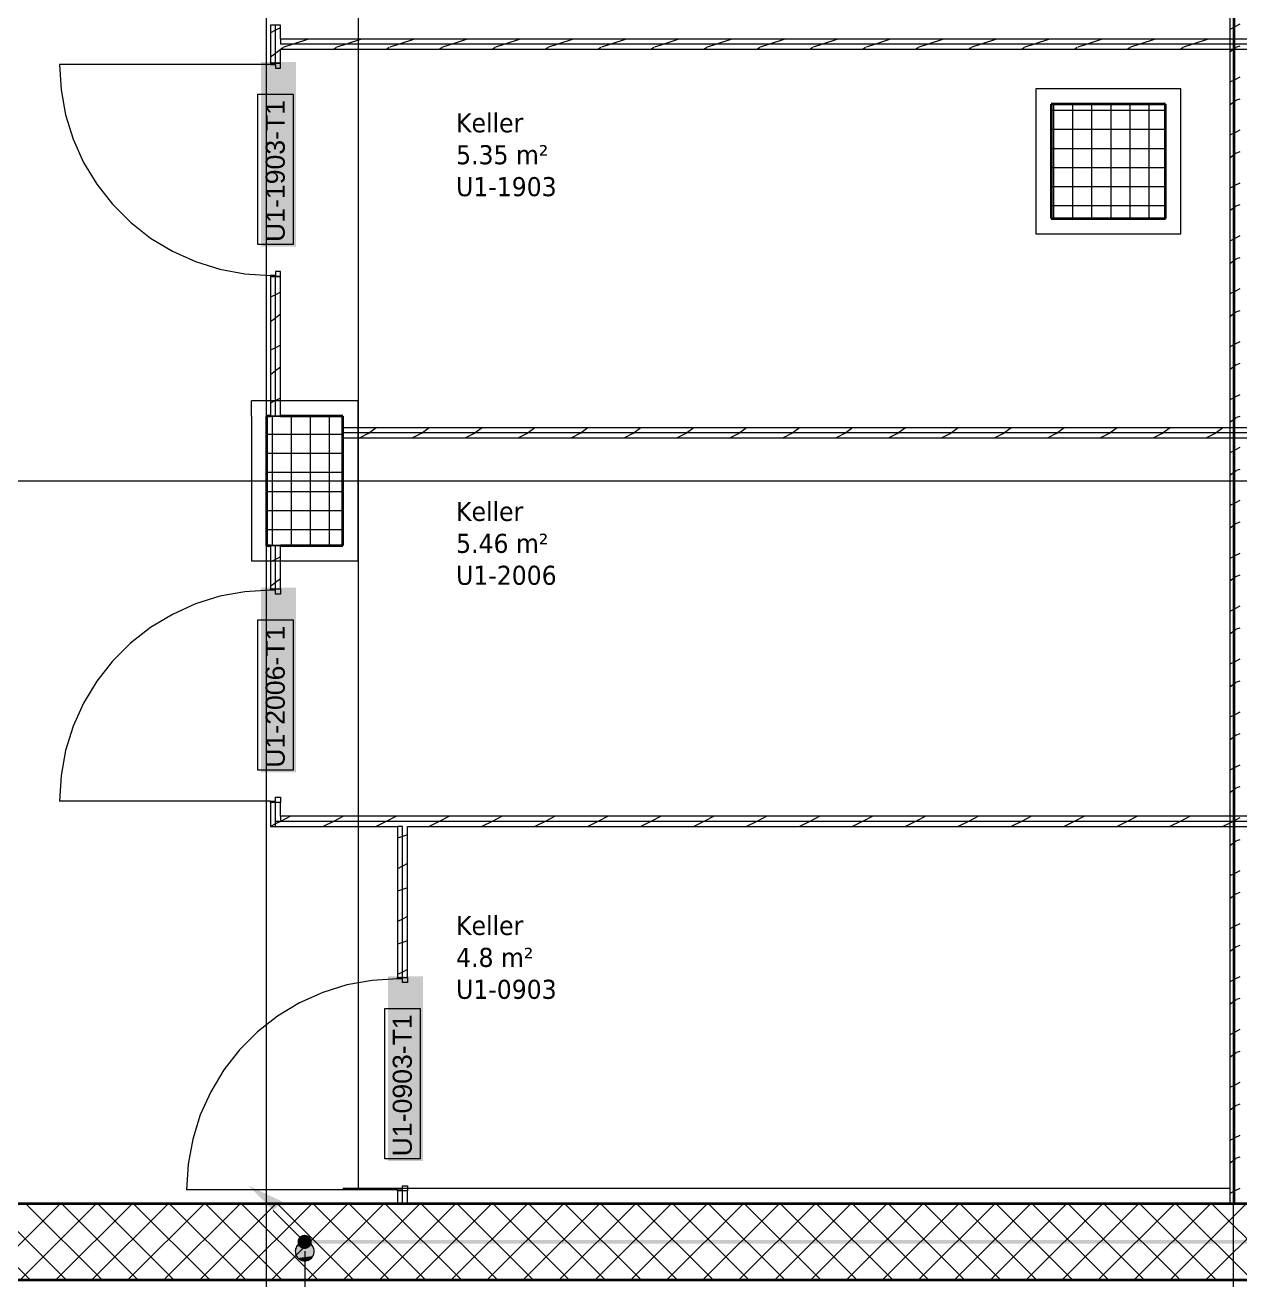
# Model space of a CAD drawing. Extents: x -1132 to 613, y -179 to 712.
# Drawn here: x -121.3 to -25.7, y 259.4 to 358.2 of the extents above; entities that cross this region are included whole.
import ezdxf
from ezdxf.lldxf.tags import DXFTag

# ---------------------------------------------------------------- set-up
doc = ezdxf.new("R2010")
doc.units = 0
doc.layers.get('0').update_dxf_attribs({"lineweight": 13})
for name, color, linetype, lineweight in [('A-AREA-____-IDEN', 7, 'Continuous', 5), ('A-DOOR-____-IDEN', 7, 'Continuous', 5), ('A-DOOR-FRAM-MCUT', 7, 'Continuous', 9), ('A-DOOR-OPNG-OTLN', 7, 'Continuous', 9), ('A-FLOR-____-OVHD', 7, 'Strichpunkt - Fein', 9), ('A-WALL-____-MCUT', 7, 'Continuous', 35), ('A-WALL-____-PATT', 7, 'Continuous', 35), ('A-WALL-FNSH-MCUT', 7, 'Continuous', 35), ('S-COLS-____-MCUT', 7, 'Continuous', 35), ('S-COLS-____-OTLN', 7, 'Continuous', 9), ('S-GRID-____-OTLN', 7, 'Continuous', 5)]:
    doc.layers.add(name, color=color, linetype=linetype, lineweight=lineweight)
for name, color, linetype, lineweight, true_color in [('A-DETL-____-OTLN', 5, 'Continuous', 9, 0x0000ff), ('EL01_VVV_Mass Blitzschutz', 3, 'Continuous', 13, 0x00ff00), ('EL01_WAN_Leitung_Potentialausgleich', 1, 'fein_strichliert', 13, 0xff0000), ('EL01_WAN_Potentialausgleich', 1, 'Continuous', 13, 0xff0000)]:
    doc.layers.add(name, color=color, linetype=linetype, lineweight=lineweight, true_color=true_color)
doc.styles.get("Standard").update_dxf_attribs({"font": 'arial.ttf'})
tags = doc.linetypes.add('_Rasterlinie_', pattern=[0.375, 0.2, -0.05, 0.075, -0.05]).pattern_tags.tags
tags[10:11] = [DXFTag(74, 4), DXFTag(75, 0), DXFTag(340, '0'), DXFTag(46, 1.0), DXFTag(50, 0.0), DXFTag(44, 0.0), DXFTag(45, 0.0)]
tags[8:9] = [DXFTag(74, 4), DXFTag(75, 0), DXFTag(340, '0'), DXFTag(46, 1.0), DXFTag(50, 0.0), DXFTag(44, 0.0), DXFTag(45, 0.0)]
tags[6:7] = [DXFTag(74, 4), DXFTag(75, 0), DXFTag(340, '0'), DXFTag(46, 1.0), DXFTag(50, 0.0), DXFTag(44, 0.0), DXFTag(45, 0.0)]
tags[4:5] = [DXFTag(74, 4), DXFTag(75, 0), DXFTag(340, '0'), DXFTag(46, 1.0), DXFTag(50, 0.0), DXFTag(44, 0.0), DXFTag(45, 0.0)]
tags = doc.linetypes.add('_Strichliert - Fein_', pattern=[0.15, 0.1, -0.05]).pattern_tags.tags
tags[6:7] = [DXFTag(74, 4), DXFTag(75, 0), DXFTag(340, '0'), DXFTag(46, 1.0), DXFTag(50, 0.0), DXFTag(44, 0.0), DXFTag(45, 0.0)]
tags[4:5] = [DXFTag(74, 4), DXFTag(75, 0), DXFTag(340, '0'), DXFTag(46, 1.0), DXFTag(50, 0.0), DXFTag(44, 0.0), DXFTag(45, 0.0)]
tags = doc.linetypes.add('fein_strichliert', pattern=[4, 1, -2, 1]).pattern_tags.tags
tags[8:9] = [DXFTag(74, 4), DXFTag(75, 0), DXFTag(340, '0'), DXFTag(46, 0.0), DXFTag(50, 0.0), DXFTag(44, 0.0), DXFTag(45, 0.0)]
tags[6:7] = [DXFTag(74, 4), DXFTag(75, 0), DXFTag(340, '0'), DXFTag(46, 0.0), DXFTag(50, 0.0), DXFTag(44, 0.0), DXFTag(45, 0.0)]
tags[4:5] = [DXFTag(74, 4), DXFTag(75, 0), DXFTag(340, '0'), DXFTag(46, 0.0), DXFTag(50, 0.0), DXFTag(44, 0.0), DXFTag(45, 0.0)]
tags = doc.linetypes.add('Strichpunkt - Fein', pattern=[0.2, 0.1, -0.05, 0, -0.05]).pattern_tags.tags
tags[10:11] = [DXFTag(74, 4), DXFTag(75, 0), DXFTag(340, '0'), DXFTag(46, 1.0), DXFTag(50, 0.0), DXFTag(44, 0.0), DXFTag(45, 0.0)]
tags[8:9] = [DXFTag(74, 4), DXFTag(75, 0), DXFTag(340, '0'), DXFTag(46, 1.0), DXFTag(50, 0.0), DXFTag(44, 0.0), DXFTag(45, 0.0)]
tags[6:7] = [DXFTag(74, 4), DXFTag(75, 0), DXFTag(340, '0'), DXFTag(46, 1.0), DXFTag(50, 0.0), DXFTag(44, 0.0), DXFTag(45, 0.0)]
tags[4:5] = [DXFTag(74, 4), DXFTag(75, 0), DXFTag(340, '0'), DXFTag(46, 1.0), DXFTag(50, 0.0), DXFTag(44, 0.0), DXFTag(45, 0.0)]

# ---------------------------------------------------------------- blocks, each defined once
blk = doc.blocks.new('Referenz-A0ULN8GXQT', base_point=(-1139.874, -119.939))
at = {"layer": 'A-DETL-____-OTLN', "color": 0, "linetype": '_Strichliert - Fein_', "ltscale": 0.13}
blk.add_line((-103.504, 327.398), (-103.504, 328.598), dxfattribs=at)
at = {"layer": 'A-DOOR-____-IDEN', "color": 0, "linetype": 'Continuous', "ltscale": 0.13}
for p, q in [((-102.995, 340.897), (-102.995, 352.737)), ((-102.995, 352.737), (-100.215, 352.737)), ((-100.215, 352.737), (-100.215, 340.897)), ((-100.215, 340.897), (-102.995, 340.897)), ((-102.995, 299.516), (-102.995, 311.356)), ((-102.995, 311.356), (-100.215, 311.356)), ((-100.215, 311.356), (-100.215, 299.516)), ((-100.215, 299.516), (-102.995, 299.516)), ((-92.995, 268.925), (-92.995, 280.765)), ((-92.995, 280.765), (-90.215, 280.765)), ((-90.215, 280.765), (-90.215, 268.925)), ((-90.215, 268.925), (-92.995, 268.925))]:
    blk.add_line(p, q, dxfattribs=at)
at = {"layer": 'A-DOOR-____-IDEN', "color": 7, "linetype": 'Continuous', "ltscale": 0.13, "true_color": 0xffffff}
for points in [[(-102.752, 340.722), (-99.993, 340.722), (-102.752, 355.262)], [(-99.993, 340.722), (-102.752, 355.262), (-99.993, 355.262)], [(-102.752, 299.341), (-99.993, 299.341), (-102.752, 313.88)], [(-99.993, 299.341), (-102.752, 313.88), (-99.993, 313.88)], [(-92.752, 268.75), (-89.993, 268.75), (-92.752, 283.289)], [(-89.993, 268.75), (-92.752, 283.289), (-89.993, 283.289)]]:
    blk.add_solid(points, dxfattribs=at)
at = {"layer": 'A-DOOR-FRAM-MCUT', "color": 0, "linetype": 'Continuous', "ltscale": 0.13}
for p, q in [((-102.004, 355.171), (-102.004, 355.071)), ((-101.204, 355.171), (-102.004, 355.171)), ((-102.004, 355.071), (-101.604, 355.071)), ((-101.604, 355.071), (-101.604, 354.771)), ((-101.604, 354.771), (-101.204, 354.771)), ((-101.204, 354.771), (-101.204, 355.171)), ((-102.004, 338.471), (-102.004, 338.371)), ((-101.604, 338.471), (-102.004, 338.471)), ((-102.004, 338.371), (-101.204, 338.371)), ((-101.204, 338.771), (-101.604, 338.771)), ((-101.604, 338.771), (-101.604, 338.471)), ((-101.204, 338.371), (-101.204, 338.771)), ((-102.004, 313.789), (-101.204, 313.789)), ((-102.004, 313.689), (-102.004, 313.789)), ((-101.604, 313.689), (-102.004, 313.689)), ((-101.604, 313.389), (-101.604, 313.689)), ((-101.204, 313.389), (-101.604, 313.389)), ((-101.204, 313.789), (-101.204, 313.389)), ((-101.604, 297.389), (-101.204, 297.389)), ((-101.604, 297.089), (-101.604, 297.389)), ((-101.204, 297.389), (-101.204, 296.989)), ((-102.004, 297.089), (-101.604, 297.089)), ((-102.004, 296.989), (-102.004, 297.089)), ((-101.204, 296.989), (-102.004, 296.989)), ((-92.004, 283.198), (-91.204, 283.198)), ((-92.004, 283.098), (-92.004, 283.198)), ((-91.604, 283.098), (-92.004, 283.098)), ((-91.604, 282.798), (-91.604, 283.098)), ((-91.204, 282.798), (-91.604, 282.798)), ((-91.204, 283.198), (-91.204, 282.798)), ((-91.604, 266.798), (-91.204, 266.798)), ((-91.604, 266.498), (-91.604, 266.798)), ((-91.204, 266.798), (-91.204, 266.398)), ((-92.004, 266.498), (-91.604, 266.498)), ((-92.004, 266.398), (-92.004, 266.498)), ((-91.204, 266.398), (-92.004, 266.398))]:
    blk.add_line(p, q, dxfattribs=at)
at = {"layer": 'A-DOOR-OPNG-OTLN', "color": 0, "linetype": 'Continuous', "ltscale": 0.13}
for p, q in [((-102.004, 355.071), (-118.604, 355.071)), ((-118.604, 355.071), (-118.483, 353.07)), ((-118.483, 353.07), (-118.122, 351.099)), ((-118.122, 351.099), (-117.525, 349.185)), ((-117.525, 349.185), (-116.702, 347.357)), ((-116.702, 347.357), (-115.665, 345.641)), ((-115.665, 345.641), (-114.429, 344.063)), ((-114.429, 344.063), (-113.012, 342.646)), ((-113.012, 342.646), (-111.434, 341.41)), ((-111.434, 341.41), (-109.718, 340.373)), ((-109.718, 340.373), (-107.89, 339.55)), ((-107.89, 339.55), (-105.977, 338.954)), ((-105.977, 338.954), (-104.005, 338.592)), ((-104.005, 338.592), (-102.004, 338.471)), ((-105.977, 313.207), (-107.89, 312.611)), ((-104.005, 313.568), (-105.977, 313.207)), ((-102.004, 313.689), (-104.005, 313.568)), ((-107.89, 312.611), (-109.718, 311.788)), ((-109.718, 311.788), (-111.434, 310.751)), ((-111.434, 310.751), (-113.012, 309.515)), ((-113.012, 309.515), (-114.429, 308.097)), ((-114.429, 308.097), (-115.665, 306.519)), ((-115.665, 306.519), (-116.702, 304.804)), ((-116.702, 304.804), (-117.525, 302.976)), ((-117.525, 302.976), (-118.122, 301.062)), ((-118.122, 301.062), (-118.483, 299.09)), ((-118.483, 299.09), (-118.604, 297.089)), ((-102.004, 297.089), (-118.604, 297.089)), ((-95.977, 282.616), (-97.89, 282.02)), ((-94.005, 282.977), (-95.977, 282.616)), ((-92.004, 283.098), (-94.005, 282.977)), ((-97.89, 282.02), (-99.718, 281.197)), ((-99.718, 281.197), (-101.434, 280.16)), ((-101.434, 280.16), (-103.012, 278.924)), ((-103.012, 278.924), (-104.429, 277.506)), ((-104.429, 277.506), (-105.665, 275.928)), ((-105.665, 275.928), (-106.702, 274.213)), ((-106.702, 274.213), (-107.525, 272.385)), ((-107.525, 272.385), (-108.122, 270.471)), ((-108.122, 270.471), (-108.483, 268.499)), ((-108.483, 268.499), (-108.604, 266.498)), ((-92.004, 266.498), (-108.604, 266.498))]:
    blk.add_line(p, q, dxfattribs=at)
at = {"layer": 'A-FLOR-____-OVHD', "color": 0, "linetype": 'Strichpunkt - Fein', "ltscale": 0.13}
for p, q in [((-95.104, 410.997), (-95.104, 266.598)), ((-30.354, 353.148), (-41.754, 353.148)), ((-41.754, 353.148), (-41.754, 341.748)), ((-30.354, 341.748), (-30.354, 353.148)), ((-41.754, 341.748), (-30.354, 341.748)), ((-95.104, 328.598), (-103.504, 328.598)), ((-95.104, 315.998), (-95.104, 328.598)), ((-103.504, 327.398), (-103.504, 315.998)), ((-103.504, 315.998), (-95.104, 315.998)), ((-26.504, 266.598), (-96.304, 266.598))]:
    blk.add_line(p, q, dxfattribs=at)
at = {"layer": 'A-WALL-____-MCUT', "color": 0, "linetype": 'Continuous', "lineweight": 9, "ltscale": 0.13}
for p, q in [((-26.104, 265.398), (-26.104, 410.997)), ((-101.604, 355.171), (-101.604, 358.171)), ((-101.204, 357.071), (-101.204, 356.671)), ((53.196, 356.671), (-101.204, 356.671)), ((-101.604, 327.398), (-101.604, 338.371)), ((-102.004, 327.398), (-101.204, 327.398)), ((53.196, 326.08), (-96.304, 326.08)), ((-101.204, 317.198), (-102.004, 317.198)), ((-101.604, 313.789), (-101.604, 317.198)), ((-101.604, 295.089), (-101.604, 296.989)), ((53.196, 295.489), (-101.604, 295.489)), ((-101.204, 295.889), (-101.204, 295.489)), ((-91.604, 295.089), (-92.004, 295.089)), ((-91.604, 283.198), (-91.604, 295.089)), ((-91.604, 265.398), (-91.604, 266.398))]:
    blk.add_line(p, q, dxfattribs=at)
at = {"layer": 'A-WALL-____-MCUT', "color": 0, "linetype": 'Continuous', "ltscale": 0.35}
for p, q in [((-91.204, 265.398), (-126.004, 265.398)), ((123.396, 265.398), (-91.204, 265.398)), ((-132.004, 259.398), (135.396, 259.398))]:
    blk.add_line(p, q, dxfattribs=at)
at = {"layer": 'A-WALL-____-PATT', "color": 0, "linetype": 'Continuous', "lineweight": 9, "ltscale": 0.13}
for p, q in [((-101.604, 357.767), (-102.004, 357.567)), ((-101.204, 357.967), (-101.604, 357.767)), ((-26.104, 358.033), (-26.504, 357.833)), ((-25.704, 358.233), (-26.104, 358.033)), ((-100.202, 356.671), (-100.945, 356.424)), ((-99.002, 357.071), (-100.202, 356.671)), ((-96.037, 356.671), (-96.78, 356.424)), ((-94.837, 357.071), (-96.037, 356.671)), ((-91.873, 356.671), (-92.615, 356.424)), ((-90.673, 357.071), (-91.873, 356.671)), ((-87.708, 356.671), (-88.45, 356.424)), ((-86.508, 357.071), (-87.708, 356.671)), ((-83.543, 356.671), (-84.284, 356.424)), ((-82.343, 357.071), (-83.543, 356.671)), ((-79.379, 356.671), (-80.119, 356.424)), ((-78.179, 357.071), (-79.379, 356.671)), ((-75.214, 356.671), (-75.954, 356.424)), ((-74.014, 357.071), (-75.214, 356.671)), ((-71.049, 356.671), (-71.789, 356.425)), ((-69.849, 357.071), (-71.049, 356.671)), ((-66.884, 356.671), (-67.624, 356.425)), ((-65.684, 357.071), (-66.884, 356.671)), ((-62.72, 356.671), (-63.459, 356.425)), ((-61.52, 357.071), (-62.72, 356.671)), ((-58.555, 356.671), (-59.294, 356.425)), ((-57.355, 357.071), (-58.555, 356.671)), ((-54.39, 356.671), (-55.129, 356.425)), ((-53.19, 357.071), (-54.39, 356.671)), ((-50.226, 356.671), (-50.964, 356.425)), ((-49.026, 357.071), (-50.226, 356.671)), ((-46.061, 356.671), (-46.799, 356.425)), ((-44.861, 357.071), (-46.061, 356.671)), ((-41.896, 356.671), (-42.633, 356.425)), ((-40.696, 357.071), (-41.896, 356.671)), ((-37.732, 356.671), (-38.468, 356.426)), ((-36.532, 357.071), (-37.732, 356.671)), ((-33.567, 356.671), (-34.303, 356.426)), ((-32.367, 357.071), (-33.567, 356.671)), ((-29.402, 356.671), (-30.138, 356.426)), ((-28.202, 357.071), (-29.402, 356.671)), ((-101.604, 355.939), (-102.004, 355.639)), ((-101.204, 356.239), (-101.604, 355.939)), ((-100.981, 356.406), (-101.161, 356.271)), ((-96.816, 356.406), (-96.996, 356.271)), ((-92.65, 356.407), (-92.831, 356.271)), ((-88.485, 356.407), (-88.666, 356.271)), ((-84.32, 356.407), (-84.501, 356.271)), ((-80.154, 356.407), (-80.336, 356.271)), ((-75.989, 356.408), (-76.171, 356.271)), ((-71.824, 356.408), (-72.006, 356.271)), ((-67.658, 356.408), (-67.841, 356.271)), ((-63.493, 356.408), (-63.676, 356.271)), ((-59.328, 356.409), (-59.511, 356.271)), ((-55.162, 356.409), (-55.346, 356.271)), ((-50.997, 356.409), (-51.181, 356.271)), ((-46.832, 356.409), (-47.016, 356.271)), ((-42.667, 356.41), (-42.851, 356.271)), ((-38.501, 356.41), (-38.686, 356.271)), ((-34.336, 356.41), (-34.521, 356.271)), ((-30.171, 356.41), (-30.356, 356.271)), ((-26.104, 356.337), (-26.504, 356.037)), ((-26.005, 356.411), (-26.104, 356.337)), ((-25.704, 356.516), (-25.973, 356.426)), ((-26.104, 353.868), (-26.504, 353.668)), ((-25.704, 354.068), (-26.104, 353.868)), ((-26.104, 352.172), (-26.504, 351.872)), ((-26.005, 352.246), (-26.104, 352.172)), ((-25.704, 352.351), (-25.973, 352.261)), ((-26.104, 349.703), (-26.504, 349.503)), ((-25.704, 349.903), (-26.104, 349.703)), ((-26.104, 348.007), (-26.504, 347.707)), ((-26.004, 348.081), (-26.104, 348.007)), ((-25.704, 348.186), (-25.973, 348.097)), ((-25.704, 345.738), (-26.104, 345.538)), ((-26.104, 345.538), (-26.504, 345.338)), ((-26.104, 343.842), (-26.504, 343.542)), ((-26.004, 343.917), (-26.104, 343.842)), ((-25.704, 344.022), (-25.972, 343.932)), ((-26.104, 341.373), (-26.504, 341.173)), ((-25.704, 341.573), (-26.104, 341.373)), ((-25.704, 339.857), (-25.972, 339.767)), ((-26.104, 339.677), (-26.504, 339.377)), ((-26.003, 339.752), (-26.104, 339.677)), ((-101.604, 336.943), (-102.004, 336.743)), ((-101.204, 337.143), (-101.604, 336.943)), ((-26.104, 337.208), (-26.504, 337.008)), ((-25.704, 337.408), (-26.104, 337.208)), ((-101.604, 335.114), (-102.004, 334.814)), ((-101.204, 335.414), (-101.604, 335.114)), ((-26.104, 335.512), (-26.504, 335.212)), ((-26.003, 335.587), (-26.104, 335.512)), ((-25.704, 335.692), (-25.972, 335.603)), ((-101.204, 332.978), (-101.604, 332.778)), ((-26.104, 333.044), (-26.504, 332.844)), ((-25.704, 333.244), (-26.104, 333.044)), ((-101.604, 332.778), (-102.004, 332.578)), ((-101.604, 330.949), (-102.004, 330.649)), ((-101.204, 331.249), (-101.604, 330.949)), ((-26.104, 331.347), (-26.504, 331.047)), ((-26.002, 331.423), (-26.104, 331.347)), ((-25.704, 331.527), (-25.972, 331.438)), ((-25.704, 329.079), (-26.104, 328.879)), ((-101.604, 328.613), (-102.004, 328.413)), ((-101.204, 328.813), (-101.604, 328.613)), ((-26.104, 328.879), (-26.504, 328.679)), ((-26.104, 327.182), (-26.504, 326.882)), ((-26.002, 327.258), (-26.104, 327.182)), ((-25.704, 327.363), (-25.972, 327.273)), ((-94.248, 326.043), (-94.974, 325.68)), ((-94.212, 326.08), (-94.313, 326.005)), ((-93.679, 326.48), (-94.212, 326.08)), ((-90.083, 326.043), (-90.809, 325.68)), ((-90.047, 326.08), (-90.148, 326.005)), ((-89.514, 326.48), (-90.047, 326.08)), ((-85.918, 326.043), (-86.644, 325.68)), ((-85.882, 326.08), (-85.982, 326.005)), ((-85.349, 326.48), (-85.882, 326.08)), ((-81.753, 326.043), (-82.48, 325.68)), ((-81.717, 326.08), (-81.817, 326.006)), ((-81.184, 326.48), (-81.717, 326.08)), ((-77.588, 326.043), (-78.315, 325.68)), ((-77.552, 326.08), (-77.652, 326.006)), ((-77.019, 326.48), (-77.552, 326.08)), ((-73.424, 326.043), (-74.15, 325.68)), ((-73.387, 326.08), (-73.486, 326.006)), ((-72.854, 326.48), (-73.387, 326.08)), ((-69.259, 326.043), (-69.985, 325.68)), ((-69.222, 326.08), (-69.321, 326.006)), ((-68.689, 326.48), (-69.222, 326.08)), ((-65.094, 326.043), (-65.82, 325.68)), ((-65.057, 326.08), (-65.156, 326.007)), ((-64.524, 326.48), (-65.057, 326.08)), ((-60.929, 326.043), (-61.655, 325.68)), ((-60.892, 326.08), (-60.99, 326.007)), ((-60.359, 326.48), (-60.892, 326.08)), ((-56.764, 326.043), (-57.49, 325.68)), ((-56.727, 326.08), (-56.825, 326.007)), ((-56.194, 326.48), (-56.727, 326.08)), ((-52.599, 326.043), (-53.325, 325.68)), ((-52.562, 326.08), (-52.66, 326.007)), ((-52.029, 326.48), (-52.562, 326.08)), ((-48.434, 326.043), (-49.16, 325.68)), ((-48.397, 326.08), (-48.494, 326.008)), ((-47.864, 326.48), (-48.397, 326.08)), ((-44.269, 326.043), (-44.995, 325.68)), ((-44.232, 326.08), (-44.329, 326.008)), ((-43.699, 326.48), (-44.232, 326.08)), ((-40.104, 326.043), (-40.83, 325.68)), ((-40.067, 326.08), (-40.164, 326.008)), ((-39.534, 326.48), (-40.067, 326.08)), ((-35.939, 326.043), (-36.666, 325.68)), ((-35.902, 326.08), (-35.998, 326.008)), ((-35.369, 326.48), (-35.902, 326.08)), ((-31.775, 326.043), (-32.501, 325.68)), ((-31.737, 326.08), (-31.833, 326.008)), ((-31.204, 326.48), (-31.737, 326.08)), ((-27.61, 326.043), (-28.336, 325.68)), ((-27.572, 326.08), (-27.668, 326.009)), ((-27.039, 326.48), (-27.572, 326.08)), ((-26.104, 324.714), (-26.504, 324.514)), ((-25.704, 324.914), (-26.104, 324.714)), ((-26.104, 323.017), (-26.504, 322.717)), ((-26.001, 323.094), (-26.104, 323.017)), ((-25.704, 323.198), (-25.972, 323.109)), ((-26.104, 320.549), (-26.504, 320.349)), ((-25.704, 320.749), (-26.104, 320.549)), ((-26.104, 318.852), (-26.504, 318.552)), ((-26.001, 318.929), (-26.104, 318.852)), ((-25.704, 319.033), (-25.971, 318.944)), ((-101.604, 316.118), (-102.004, 315.918)), ((-101.204, 316.318), (-101.604, 316.118)), ((-26.104, 316.384), (-26.504, 316.184)), ((-25.704, 316.584), (-26.104, 316.384)), ((-101.604, 314.289), (-102.004, 313.989)), ((-101.204, 314.589), (-101.604, 314.289)), ((-26.104, 314.687), (-26.504, 314.387)), ((-26, 314.764), (-26.104, 314.687)), ((-25.704, 314.868), (-25.971, 314.779)), ((-26.104, 312.219), (-26.504, 312.019)), ((-25.704, 312.419), (-26.104, 312.219)), ((-26.104, 310.522), (-26.504, 310.222)), ((-26, 310.6), (-26.104, 310.522)), ((-25.704, 310.704), (-25.971, 310.615)), ((-25.704, 308.254), (-26.104, 308.054)), ((-26.104, 308.054), (-26.504, 307.854)), ((-26.104, 306.357), (-26.504, 306.057)), ((-25.999, 306.435), (-26.104, 306.357)), ((-25.704, 306.539), (-25.971, 306.45)), ((-26.104, 303.889), (-26.504, 303.689)), ((-25.704, 304.089), (-26.104, 303.889)), ((-25.999, 302.27), (-26.104, 302.192)), ((-25.704, 302.374), (-25.971, 302.285)), ((-26.104, 302.192), (-26.504, 301.892)), ((-26.104, 299.724), (-26.504, 299.524)), ((-25.704, 299.924), (-26.104, 299.724)), ((-26.104, 298.027), (-26.504, 297.727)), ((-25.998, 298.106), (-26.104, 298.027)), ((-25.704, 298.21), (-25.97, 298.121)), ((-101.212, 295.489), (-101.604, 295.294)), ((-101.204, 295.494), (-101.212, 295.489)), ((-100.412, 295.889), (-101.204, 295.494)), ((-97.048, 295.489), (-97.848, 295.089)), ((-96.248, 295.889), (-97.048, 295.489)), ((-92.883, 295.489), (-93.683, 295.089)), ((-92.083, 295.889), (-92.883, 295.489)), ((-88.718, 295.489), (-89.518, 295.089)), ((-87.918, 295.889), (-88.718, 295.489)), ((-84.553, 295.489), (-85.353, 295.089)), ((-83.753, 295.889), (-84.553, 295.489)), ((-80.388, 295.489), (-81.188, 295.089)), ((-79.588, 295.889), (-80.388, 295.489)), ((-76.223, 295.489), (-77.023, 295.089)), ((-75.423, 295.889), (-76.223, 295.489)), ((-72.058, 295.489), (-72.858, 295.089)), ((-71.258, 295.889), (-72.058, 295.489)), ((-67.893, 295.489), (-68.693, 295.089)), ((-67.093, 295.889), (-67.893, 295.489)), ((-63.728, 295.489), (-64.528, 295.089)), ((-62.928, 295.889), (-63.728, 295.489)), ((-59.563, 295.489), (-60.363, 295.089)), ((-58.763, 295.889), (-59.563, 295.489)), ((-55.398, 295.489), (-56.198, 295.089)), ((-54.598, 295.889), (-55.398, 295.489)), ((-51.234, 295.489), (-52.034, 295.089)), ((-50.434, 295.889), (-51.234, 295.489)), ((-47.069, 295.489), (-47.869, 295.089)), ((-46.269, 295.889), (-47.069, 295.489)), ((-42.904, 295.489), (-43.704, 295.089)), ((-42.104, 295.889), (-42.904, 295.489)), ((-38.739, 295.489), (-39.539, 295.089)), ((-37.939, 295.889), (-38.739, 295.489)), ((-34.574, 295.489), (-35.374, 295.089)), ((-33.774, 295.889), (-34.574, 295.489)), ((-30.409, 295.489), (-31.209, 295.089)), ((-29.609, 295.889), (-30.409, 295.489)), ((-26.504, 295.359), (-27.044, 295.089)), ((-26.104, 295.559), (-26.504, 295.359)), ((-25.704, 295.759), (-26.104, 295.559)), ((-101.604, 295.294), (-102.004, 295.094)), ((-91.204, 294.423), (-91.604, 294.29)), ((-91.604, 294.29), (-92.004, 294.157)), ((-26.104, 293.862), (-26.504, 293.562)), ((-25.998, 293.941), (-26.104, 293.862)), ((-25.704, 294.045), (-25.97, 293.956)), ((-91.604, 291.964), (-92.004, 291.764)), ((-91.204, 292.164), (-91.604, 291.964)), ((-26.104, 291.395), (-26.504, 291.195)), ((-25.704, 291.595), (-26.104, 291.395)), ((-91.604, 290.125), (-92.004, 289.992)), ((-91.204, 290.259), (-91.604, 290.125)), ((-26.104, 289.697), (-26.504, 289.397)), ((-25.997, 289.776), (-26.104, 289.697)), ((-25.704, 289.88), (-25.97, 289.791)), ((-91.604, 287.799), (-92.004, 287.599)), ((-91.204, 287.999), (-91.604, 287.799)), ((-25.704, 287.43), (-26.104, 287.23)), ((-26.104, 287.23), (-26.504, 287.03)), ((-91.604, 285.961), (-92.004, 285.827)), ((-91.204, 286.094), (-91.604, 285.961)), ((-26.104, 285.532), (-26.504, 285.232)), ((-25.997, 285.612), (-26.104, 285.532)), ((-25.704, 285.715), (-25.97, 285.627)), ((-91.604, 283.634), (-92.004, 283.434)), ((-91.204, 283.834), (-91.604, 283.634)), ((-26.104, 283.065), (-26.504, 282.865)), ((-25.704, 283.265), (-26.104, 283.065)), ((-25.704, 281.551), (-25.97, 281.462)), ((-26.104, 281.367), (-26.504, 281.067)), ((-25.996, 281.447), (-26.104, 281.367)), ((-26.104, 278.9), (-26.504, 278.7)), ((-25.704, 279.1), (-26.104, 278.9)), ((-26.104, 277.202), (-26.504, 276.902)), ((-25.996, 277.283), (-26.104, 277.202)), ((-25.704, 277.386), (-25.969, 277.297)), ((-26.104, 274.735), (-26.504, 274.535)), ((-25.704, 274.935), (-26.104, 274.735)), ((-26.104, 273.037), (-26.504, 272.737)), ((-25.995, 273.118), (-26.104, 273.037)), ((-25.704, 273.221), (-25.969, 273.133)), ((-25.704, 270.77), (-26.104, 270.57)), ((-26.104, 270.57), (-26.504, 270.37)), ((-26.104, 268.872), (-26.504, 268.572)), ((-25.995, 268.953), (-26.104, 268.872)), ((-25.704, 269.057), (-25.969, 268.968)), ((-26.104, 266.405), (-26.504, 266.205)), ((-25.704, 266.605), (-26.104, 266.405)), ((-124.539, 259.398), (-118.539, 265.398)), ((-118.083, 259.398), (-124.083, 265.398)), ((-121.711, 259.398), (-115.711, 265.398)), ((-115.254, 259.398), (-121.254, 265.398)), ((-118.882, 259.398), (-112.882, 265.398)), ((-112.426, 259.398), (-118.426, 265.398)), ((-116.054, 259.398), (-110.054, 265.398)), ((-109.597, 259.398), (-115.597, 265.398)), ((-113.225, 259.398), (-107.225, 265.398)), ((-106.769, 259.398), (-112.769, 265.398)), ((-110.397, 259.398), (-104.397, 265.398)), ((-103.94, 259.398), (-109.94, 265.398)), ((-107.568, 259.398), (-101.568, 265.398)), ((-101.112, 259.398), (-107.112, 265.398)), ((-104.74, 259.398), (-98.74, 265.398)), ((-98.284, 259.398), (-104.284, 265.398)), ((-101.912, 259.398), (-95.912, 265.398)), ((-95.455, 259.398), (-101.455, 265.398)), ((-99.083, 259.398), (-93.083, 265.398)), ((-92.627, 259.398), (-98.627, 265.398)), ((-96.255, 259.398), (-90.255, 265.398)), ((-89.798, 259.398), (-95.798, 265.398)), ((-93.426, 259.398), (-87.426, 265.398)), ((-86.97, 259.398), (-92.97, 265.398)), ((-90.598, 259.398), (-84.598, 265.398)), ((-84.141, 259.398), (-90.141, 265.398)), ((-87.769, 259.398), (-81.769, 265.398)), ((-81.313, 259.398), (-87.313, 265.398)), ((-84.941, 259.398), (-78.941, 265.398)), ((-78.485, 259.398), (-84.485, 265.398)), ((-82.113, 259.398), (-76.113, 265.398)), ((-75.656, 259.398), (-81.656, 265.398)), ((-79.284, 259.398), (-73.284, 265.398)), ((-72.828, 259.398), (-78.828, 265.398)), ((-76.456, 259.398), (-70.456, 265.398)), ((-69.999, 259.398), (-75.999, 265.398)), ((-73.627, 259.398), (-67.627, 265.398)), ((-67.171, 259.398), (-73.171, 265.398)), ((-70.799, 259.398), (-64.799, 265.398)), ((-64.342, 259.398), (-70.342, 265.398)), ((-67.97, 259.398), (-61.97, 265.398)), ((-61.514, 259.398), (-67.514, 265.398)), ((-65.142, 259.398), (-59.142, 265.398)), ((-58.686, 259.398), (-64.686, 265.398)), ((-62.314, 259.398), (-56.314, 265.398)), ((-55.857, 259.398), (-61.857, 265.398)), ((-59.485, 259.398), (-53.485, 265.398)), ((-53.029, 259.398), (-59.029, 265.398)), ((-56.657, 259.398), (-50.657, 265.398)), ((-50.2, 259.398), (-56.2, 265.398)), ((-53.828, 259.398), (-47.828, 265.398)), ((-47.372, 259.398), (-53.372, 265.398)), ((-51, 259.398), (-45, 265.398)), ((-44.543, 259.398), (-50.543, 265.398)), ((-48.172, 259.398), (-42.172, 265.398)), ((-41.715, 259.398), (-47.715, 265.398)), ((-45.343, 259.398), (-39.343, 265.398)), ((-38.887, 259.398), (-44.887, 265.398)), ((-42.515, 259.398), (-36.515, 265.398)), ((-36.058, 259.398), (-42.058, 265.398)), ((-39.686, 259.398), (-33.686, 265.398)), ((-33.23, 259.398), (-39.23, 265.398)), ((-36.858, 259.398), (-30.858, 265.398)), ((-30.401, 259.398), (-36.401, 265.398)), ((-34.029, 259.398), (-28.029, 265.398)), ((-27.573, 259.398), (-33.573, 265.398)), ((-31.201, 259.398), (-25.201, 265.398)), ((-24.744, 259.398), (-30.744, 265.398)), ((-28.373, 259.398), (-22.373, 265.398)), ((-21.916, 259.398), (-27.916, 265.398)), ((-120.911, 259.398), (-126.004, 264.491))]:
    blk.add_line(p, q, dxfattribs=at)
at = {"layer": 'A-WALL-FNSH-MCUT', "color": 0, "linetype": 'Continuous', "lineweight": 9, "ltscale": 0.13}
for p, q in [((-26.504, 410.997), (-26.504, 265.398)), ((-102.004, 358.171), (-102.004, 355.171)), ((-101.204, 358.171), (-102.004, 358.171)), ((-101.204, 357.071), (-101.204, 358.171)), ((53.196, 357.071), (-101.204, 357.071)), ((-101.204, 355.171), (-101.204, 356.271)), ((-101.204, 356.271), (53.196, 356.271)), ((-102.004, 355.171), (-101.204, 355.171)), ((-102.004, 338.371), (-102.004, 327.398)), ((-101.204, 338.371), (-102.004, 338.371)), ((-101.204, 327.398), (-101.204, 338.371)), ((53.196, 326.48), (-96.304, 326.48)), ((-96.304, 326.48), (-96.304, 325.68)), ((-96.304, 325.68), (53.196, 325.68)), ((-102.004, 317.198), (-102.004, 313.789)), ((-101.204, 313.789), (-101.204, 317.198)), ((-102.004, 313.789), (-101.204, 313.789)), ((-102.004, 296.989), (-102.004, 295.089)), ((-101.204, 296.989), (-102.004, 296.989)), ((-101.204, 295.889), (-101.204, 296.989)), ((53.196, 295.889), (-101.204, 295.889)), ((-102.004, 295.089), (-92.004, 295.089)), ((-92.004, 295.089), (-92.004, 283.198)), ((-91.204, 295.089), (53.196, 295.089)), ((-91.204, 283.198), (-91.204, 295.089)), ((-92.004, 283.198), (-91.204, 283.198)), ((-92.004, 266.398), (-92.004, 265.398)), ((-91.204, 266.398), (-92.004, 266.398)), ((-91.204, 265.398), (-91.204, 266.398))]:
    blk.add_line(p, q, dxfattribs=at)
at = {"layer": 'S-COLS-____-MCUT', "color": 0, "linetype": 'Continuous', "ltscale": 0.35}
for p, q in [((-40.554, 351.948), (-40.554, 342.948)), ((-31.554, 351.948), (-40.554, 351.948)), ((-31.554, 342.948), (-31.554, 351.948)), ((-40.554, 342.948), (-31.554, 342.948)), ((-102.004, 327.398), (-102.304, 327.398)), ((-102.304, 327.398), (-102.304, 317.198)), ((-96.304, 327.398), (-101.204, 327.398)), ((-96.304, 317.198), (-96.304, 327.398)), ((-102.304, 317.198), (-102.004, 317.198)), ((-101.204, 317.198), (-96.304, 317.198))]:
    blk.add_line(p, q, dxfattribs=at)
at = {"layer": 'S-COLS-____-OTLN', "color": 0, "linetype": 'Continuous', "ltscale": 0.13}
for p, q in [((-40.344, 342.948), (-40.344, 351.948)), ((-38.844, 342.948), (-38.844, 351.948)), ((-37.344, 342.948), (-37.344, 351.948)), ((-35.844, 342.948), (-35.844, 351.948)), ((-34.344, 342.948), (-34.344, 351.948)), ((-32.844, 342.948), (-32.844, 351.948)), ((-40.554, 351.467), (-31.554, 351.467)), ((-40.554, 349.967), (-31.554, 349.967)), ((-40.554, 348.467), (-31.554, 348.467)), ((-40.554, 346.967), (-31.554, 346.967)), ((-40.554, 345.467), (-31.554, 345.467)), ((-40.554, 343.967), (-31.554, 343.967)), ((-101.604, 327.398), (-102.004, 327.398)), ((-101.844, 317.198), (-101.844, 327.398)), ((-101.204, 327.398), (-101.604, 327.398)), ((-100.344, 317.198), (-100.344, 327.398)), ((-98.844, 317.198), (-98.844, 327.398)), ((-97.344, 317.198), (-97.344, 327.398)), ((-102.304, 325.967), (-96.304, 325.967)), ((-102.304, 324.467), (-96.304, 324.467)), ((-102.304, 322.967), (-96.304, 322.967)), ((-102.304, 321.467), (-96.304, 321.467)), ((-102.304, 319.967), (-96.304, 319.967)), ((-102.304, 318.467), (-96.304, 318.467)), ((-102.004, 317.198), (-101.604, 317.198)), ((-101.604, 317.198), (-101.204, 317.198))]:
    blk.add_line(p, q, dxfattribs=at)
at = {"layer": 'S-GRID-____-OTLN', "color": 0, "linetype": '_Rasterlinie_', "ltscale": 0.13}
for p, q in [((-102.304, 227.398), (-102.304, 410.997)), ((-26.204, 227.398), (-26.204, 410.997)), ((-164.004, 322.298), (174.993, 322.298)), ((-164.004, 259.399), (174.993, 259.399))]:
    blk.add_line(p, q, dxfattribs=at)
at = {"layer": 'A-AREA-____-IDEN', "color": 0, "linetype": 'Continuous', "ltscale": 0.13, "char_height": 1.5, "attachment_point": 1}
for s, insert in [('{\\W0.9;\\fVerdana;Keller}', (-87.391, 351.232)), ('{\\W0.9;\\fVerdana;5.35 m²}', (-87.391, 348.718)), ('{\\W0.9;\\fVerdana;U1-1903}', (-87.391, 346.205)), ('{\\W0.9;\\fVerdana;Keller}', (-87.391, 320.641)), ('{\\W0.9;\\fVerdana;5.46 m²}', (-87.391, 318.127)), ('{\\W0.9;\\fVerdana;U1-2006}', (-87.391, 315.614)), ('{\\W0.9;\\fVerdana;Keller}', (-87.391, 288.05)), ('{\\W0.9;\\fVerdana;4.8 m²}', (-87.391, 285.536)), ('{\\W0.9;\\fVerdana;U1-0903}', (-87.391, 283.023))]:
    blk.add_mtext(s, dxfattribs=dict(at, insert=insert))
at = {"layer": 'A-DOOR-____-IDEN', "color": 0, "linetype": 'Continuous', "ltscale": 0.13, "char_height": 1.5, "attachment_point": 1, "rotation": 90}
for s, insert in [('{\\fArial;U1-1903-T1}', (-102.377, 341.097)), ('{\\fArial;U1-2006-T1}', (-102.377, 299.716)), ('{\\fArial;U1-0903-T1}', (-92.377, 269.125))]:
    blk.add_mtext(s, dxfattribs=dict(at, insert=insert))
blk = doc.blocks.new('Steigleitung_nach oben-A0ULN8HBQT', base_point=(-103.761, 261.833))
at = {"color": 0, "linetype": 'ByBlock', "lineweight": -2, "ltscale": 0.13}
blk.add_line((-101.791, 264.869), (-99.711, 262.789), dxfattribs=at)
for points in [[(-101.087, 265.572), (-102.494, 265.572), (-103.761, 266.839)], [(-101.791, 264.869), (-101.087, 265.572), (-102.494, 265.572)], [(-98.83, 262.673), (-99.799, 262.673), (-98.919, 262.789)], [(-99.799, 262.673), (-98.919, 262.789), (-99.711, 262.789)], [(-98.919, 262.789), (-99.711, 262.789), (-99.035, 262.877)], [(-99.711, 262.789), (-99.035, 262.877), (-99.595, 262.877)], [(-98.919, 262.789), (-99.711, 262.789), (-98.919, 262.789)], [(-99.711, 262.789), (-98.919, 262.789), (-99.711, 262.789)], [(-99.035, 262.877), (-99.595, 262.877), (-99.17, 262.933)], [(-99.595, 262.877), (-99.17, 262.933), (-99.46, 262.933)], [(-99.17, 262.933), (-99.46, 262.933), (-99.315, 262.952)], [(-98.755, 262.393), (-99.874, 262.393), (-98.774, 262.538)], [(-99.874, 262.393), (-98.774, 262.538), (-99.855, 262.538)], [(-99.855, 262.248), (-98.755, 262.393), (-99.874, 262.393)], [(-98.774, 262.538), (-99.855, 262.538), (-98.83, 262.673)], [(-99.855, 262.538), (-98.83, 262.673), (-99.799, 262.673)], [(-98.774, 262.248), (-99.855, 262.248), (-98.755, 262.393)], [(-99.799, 262.113), (-98.774, 262.248), (-99.855, 262.248)], [(-98.774, 262.248), (-99.855, 262.248), (-98.774, 262.248)], [(-99.855, 262.248), (-98.774, 262.248), (-99.855, 262.248)], [(-98.83, 262.113), (-99.799, 262.113), (-98.774, 262.248)], [(-99.711, 261.997), (-98.83, 262.113), (-99.799, 262.113)], [(-98.919, 261.997), (-99.711, 261.997), (-98.83, 262.113)], [(-99.595, 261.908), (-98.919, 261.997), (-99.711, 261.997)], [(-99.035, 261.908), (-99.595, 261.908), (-98.919, 261.997)], [(-99.46, 261.852), (-99.035, 261.908), (-99.595, 261.908)], [(-99.17, 261.852), (-99.46, 261.852), (-99.035, 261.908)], [(-99.315, 261.833), (-99.17, 261.852), (-99.46, 261.852)], [(-99.17, 261.852), (-99.46, 261.852), (-99.17, 261.852)], [(-99.46, 261.852), (-99.17, 261.852), (-99.46, 261.852)]]:
    blk.add_solid(points, dxfattribs=at)
blk = doc.blocks.new('Maß-A0ULN8JDQT', base_point=(-132.416, 249.467))
at = {"color": 0, "lineweight": -2}
for p, q in [((-132.002, 249.467), (-132.002, 259.398)), ((-99.302, 249.467), (-99.302, 255.648)), ((-131.588, 250.881), (-132.416, 250.054)), ((-132.002, 250.467), (-99.302, 250.467)), ((-98.888, 250.881), (-99.716, 250.054))]:
    blk.add_line(p, q, dxfattribs=at)
at = {"color": 0, "lineweight": -2, "insert": (-118.288, 253.801), "char_height": 2.5, "attachment_point": 1}
blk.add_mtext('{\\fArial;164}', dxfattribs=at)
blk = doc.blocks.new('Erdungs-Anschluss-A0ULN8JXQT', base_point=(-101.802, 255.648))
at = {"color": 0, "linetype": 'ByBlock', "lineweight": -2, "ltscale": 0.13}
for p, q in [((-100.021, 261.841), (-100.04, 261.746)), ((-99.99, 261.933), (-100.021, 261.841)), ((-99.947, 262.021), (-99.99, 261.933)), ((-99.893, 262.102), (-99.947, 262.021)), ((-99.828, 262.175), (-99.893, 262.102)), ((-99.755, 262.239), (-99.828, 262.175)), ((-99.674, 262.293), (-99.755, 262.239)), ((-99.587, 262.336), (-99.674, 262.293)), ((-99.495, 262.367), (-99.587, 262.336)), ((-99.399, 262.386), (-99.495, 262.367)), ((-99.302, 262.393), (-99.399, 262.386)), ((-99.205, 262.386), (-99.302, 262.393)), ((-99.109, 262.367), (-99.205, 262.386)), ((-99.017, 262.336), (-99.109, 262.367)), ((-98.93, 262.293), (-99.017, 262.336)), ((-98.849, 262.239), (-98.93, 262.293)), ((-98.776, 262.175), (-98.849, 262.239)), ((-98.711, 262.102), (-98.776, 262.175)), ((-98.657, 262.021), (-98.711, 262.102)), ((-98.614, 261.933), (-98.657, 262.021)), ((-98.583, 261.841), (-98.614, 261.933)), ((-98.564, 261.746), (-98.583, 261.841)), ((-100.04, 261.746), (-100.046, 261.648)), ((-100.046, 261.648), (-100.04, 261.551)), ((-100.04, 261.551), (-100.021, 261.456)), ((-100.021, 261.456), (-99.99, 261.363)), ((-99.99, 261.363), (-99.947, 261.276)), ((-99.947, 261.276), (-99.893, 261.195)), ((-99.893, 261.195), (-99.828, 261.122)), ((-99.828, 261.122), (-99.755, 261.058)), ((-99.755, 261.058), (-99.674, 261.004)), ((-99.674, 261.004), (-99.587, 260.961)), ((-99.587, 260.961), (-99.495, 260.929)), ((-99.495, 260.929), (-99.399, 260.91)), ((-99.399, 260.91), (-99.302, 260.904)), ((-99.302, 261.648), (-99.302, 258.648)), ((-99.302, 260.904), (-99.205, 260.91)), ((-99.205, 260.91), (-99.109, 260.929)), ((-99.109, 260.929), (-99.017, 260.961)), ((-99.017, 260.961), (-98.93, 261.004)), ((-98.93, 261.004), (-98.849, 261.058)), ((-98.849, 261.058), (-98.776, 261.122)), ((-98.776, 261.122), (-98.711, 261.195)), ((-98.711, 261.195), (-98.657, 261.276)), ((-98.657, 261.276), (-98.614, 261.363)), ((-98.614, 261.363), (-98.583, 261.456)), ((-98.583, 261.456), (-98.564, 261.551)), ((-98.557, 261.648), (-98.564, 261.746)), ((-98.564, 261.551), (-98.557, 261.648)), ((-96.802, 258.648), (-101.802, 258.648)), ((-97.753, 257.148), (-100.844, 257.148)), ((-98.677, 255.648), (-99.927, 255.648))]:
    blk.add_line(p, q, dxfattribs=at)
for points in [[(-98.557, 261.648), (-100.046, 261.648), (-98.583, 261.841)], [(-100.046, 261.648), (-98.583, 261.841), (-100.021, 261.841)], [(-98.583, 261.841), (-100.021, 261.841), (-98.657, 262.021)], [(-100.021, 261.841), (-98.657, 262.021), (-99.947, 262.021)], [(-98.657, 262.021), (-99.947, 262.021), (-98.776, 262.175)], [(-99.947, 262.021), (-98.776, 262.175), (-99.828, 262.175)], [(-98.776, 262.175), (-99.828, 262.175), (-98.93, 262.293)], [(-99.828, 262.175), (-98.93, 262.293), (-99.674, 262.293)], [(-98.93, 262.293), (-99.674, 262.293), (-99.109, 262.367)], [(-99.674, 262.293), (-99.109, 262.367), (-99.495, 262.367)], [(-99.109, 262.367), (-99.495, 262.367), (-99.302, 262.393)], [(-100.021, 261.456), (-98.557, 261.648), (-100.046, 261.648)], [(-98.583, 261.456), (-100.021, 261.456), (-98.557, 261.648)], [(-99.947, 261.276), (-98.583, 261.456), (-100.021, 261.456)], [(-98.657, 261.276), (-99.947, 261.276), (-98.583, 261.456)], [(-99.828, 261.122), (-98.657, 261.276), (-99.947, 261.276)], [(-98.776, 261.122), (-99.828, 261.122), (-98.657, 261.276)], [(-99.674, 261.004), (-98.776, 261.122), (-99.828, 261.122)], [(-98.776, 261.122), (-99.828, 261.122), (-98.776, 261.122)], [(-99.828, 261.122), (-98.776, 261.122), (-99.828, 261.122)], [(-98.93, 261.004), (-99.674, 261.004), (-98.776, 261.122)], [(-99.495, 260.929), (-98.93, 261.004), (-99.674, 261.004)], [(-99.109, 260.929), (-99.495, 260.929), (-98.93, 261.004)], [(-99.302, 260.904), (-99.109, 260.929), (-99.495, 260.929)]]:
    blk.add_solid(points, dxfattribs=at)

msp = doc.modelspace()

# ---------------------------------------------------------------- linework, layer by layer
at = {"layer": 'EL01_WAN_Leitung_Potentialausgleich', "linetype": 'ByBlock', "ltscale": 0.13}
for points in [[(-99.302, 262.243), (174.993, 262.243), (-99.302, 262.543)], [(174.993, 262.243), (-99.302, 262.543), (174.993, 262.543)]]:
    msp.add_solid(points, dxfattribs=at)

# ---------------------------------------------------------------- block references
at = {"color": 9, "lineweight": 25, "ltscale": 0.25, "true_color": 0xc0c0c0}
msp.add_blockref('Referenz-A0ULN8GXQT', (-1139.874, -119.939), dxfattribs=at)
at = {"layer": 'EL01_VVV_Mass Blitzschutz', "linetype": 'Continuous', "ltscale": 0.13}
msp.add_blockref('Maß-A0ULN8JDQT', (-132.416, 249.467), dxfattribs=at)
at = {"layer": 'EL01_WAN_Leitung_Potentialausgleich', "linetype": 'ByBlock', "ltscale": 0.13}
msp.add_blockref('Steigleitung_nach oben-A0ULN8HBQT', (-103.761, 261.833), dxfattribs=at)
at = {"layer": 'EL01_WAN_Potentialausgleich', "linetype": 'ByBlock', "ltscale": 0.13}
msp.add_blockref('Erdungs-Anschluss-A0ULN8JXQT', (-101.802, 255.648), dxfattribs=at)

doc.saveas('drawing.dxf')
